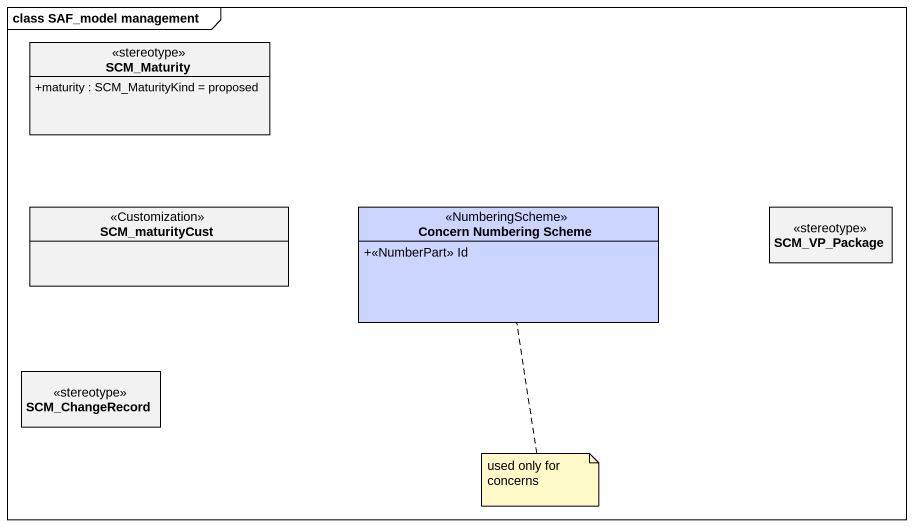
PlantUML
@startuml
mainframe class SAF_model management
hide circle
hide empty members
skinparam classAttributeIconSize 0
class SCM_Maturity <<stereotype>> {
  +maturity : SCM_MaturityKind = proposed
}
class SCM_maturityCust <<Customization>>
class "Concern Numbering Scheme" as Concern_Numbering_Scheme <<NumberingScheme>> #CCD5FF {
  +<<NumberPart>> Id
}
class SCM_VP_Package <<stereotype>>
class SCM_ChangeRecord <<stereotype>>
note bottom of Concern_Numbering_Scheme : used only for concerns
@enduml
